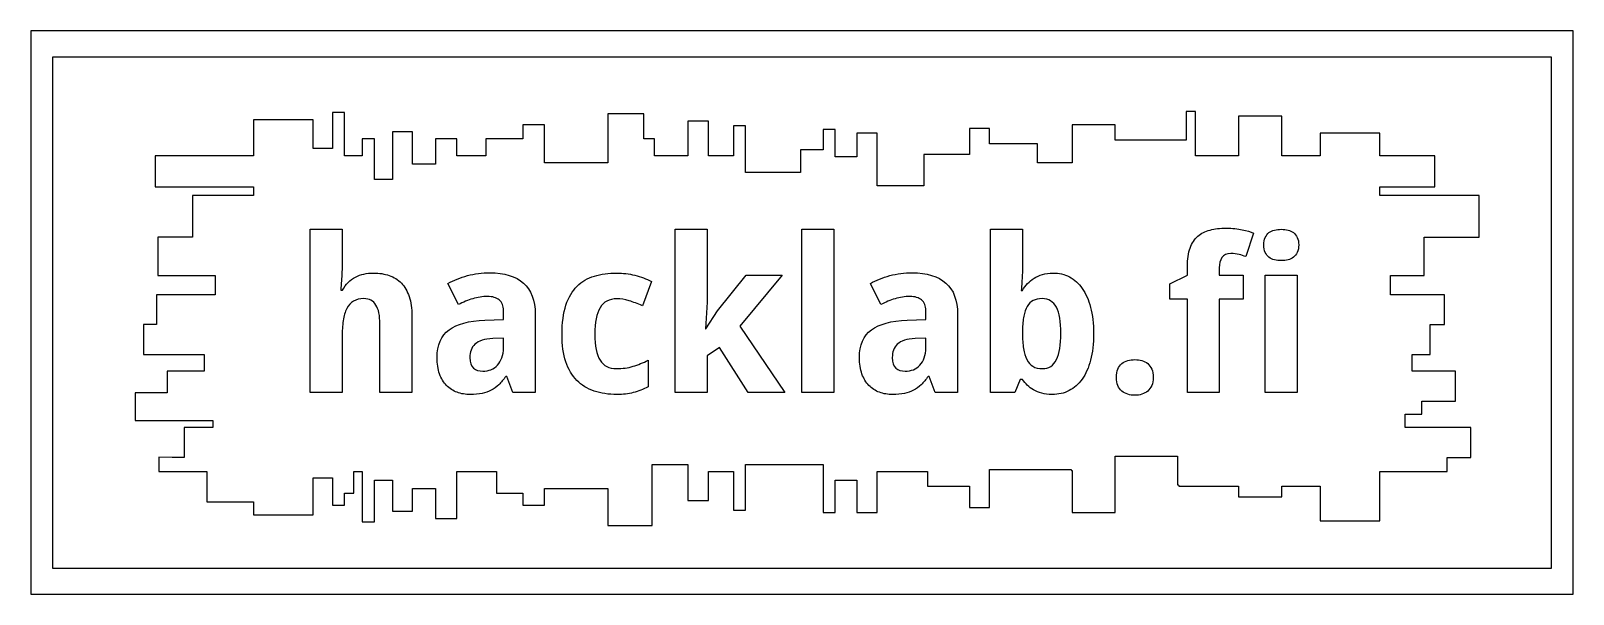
# Model space of a CAD drawing. Extents: x -57 to 5924, y 71 to 2256.
import ezdxf

# ---------------------------------------------------------------- set-up
doc = ezdxf.new("R2010")
doc.units = 0
doc.layers.add('Taso_1', color=7, linetype='CONTINUOUS')

msp = doc.modelspace()

# ---------------------------------------------------------------- linework, layer by layer
at = {"layer": 'Taso_1', "color": 7}
for points in [[(-56.640625, 2255.742342), (-56.640625, 70.639209), (5924.29528, 70.639209), (5924.29528, 2255.742342), (-56.640625, 2255.742342), (-56.640625, 2255.742342)], [(28.346875, 2154.331401), (5839.37032, 2154.331401), (5839.37032, 170.078249), (28.346875, 170.078249), (28.346875, 2154.331401), (28.346875, 2154.331401)], [(4422.97816, 1942.539217), (4422.97816, 1887.023593), (4422.97816, 1831.507969), (4285.8828, 1831.507969), (4148.78592, 1831.507969), (4148.78592, 1861.634529), (4148.78592, 1891.762657), (4065.17504, 1891.762657), (3981.56248, 1891.762657), (3981.56248, 1819.659529), (3981.56248, 1747.557969), (3981.56248, 1743.487657), (3977.5016, 1743.495465), (3912.50784, 1743.495465), (3847.51408, 1743.495465), (3847.51408, 1780.393905), (3847.51408, 1817.290777), (3754.42496, 1817.290777), (3661.3344, 1817.290777), (3661.3344, 1847.417345), (3661.3344, 1877.545465), (3622.0672, 1877.545465), (3582.8, 1877.545465), (3582.8, 1826.768905), (3582.8, 1775.992345), (3494.45, 1775.992345), (3406.0984, 1775.992345), (3406.0984, 1715.400153), (3406.0984, 1654.806401), (3315.7172, 1654.806401), (3225.3344, 1654.806401), (3225.3344, 1757.036089), (3225.3344, 1859.265777), (3185.72968, 1859.265777), (3146.12344, 1859.265777), (3146.12344, 1812.890777), (3146.12344, 1766.514217), (3104.48752, 1766.514217), (3062.85, 1766.514217), (3062.85, 1819.998593), (3062.85, 1873.482969), (3039.49376, 1873.482969), (3016.13592, 1873.482969), (3016.13592, 1833.878281), (3016.13592, 1794.272025), (2972.12968, 1794.272025), (2928.12344, 1794.272025), (2928.12344, 1752.636089), (2928.12344, 1710.998593), (2928.13128, 1706.270465), (2923.38752, 1706.259529), (2819.12656, 1706.259529), (2714.8656, 1706.259529), (2714.8656, 1796.640777), (2714.8656, 1887.023593), (2691.50936, 1887.023593), (2668.1516, 1887.023593), (2668.1516, 1829.137657), (2668.1516, 1771.253281), (2619.40624, 1771.253281), (2570.66096, 1771.253281), (2570.66096, 1838.615777), (2570.66096, 1905.979841), (2531.05624, 1905.979841), (2491.45, 1905.979841), (2491.45, 1838.615777), (2491.45, 1771.253281), (2426.45624, 1771.253281), (2361.46248, 1771.253281), (2361.46248, 1803.750153), (2361.46248, 1836.247033), (2340.81408, 1836.247033), (2320.16408, 1836.247033), (2320.16408, 1884.992345), (2320.16408, 1933.737657), (2250.43128, 1933.737657), (2180.6984, 1933.737657), (2180.6984, 1838.615777), (2180.6984, 1743.495465), (2057.82032, 1743.495465), (1934.94064, 1743.495465), (1934.94064, 1815.259529), (1934.89528, 1891.707969), (1892.95936, 1891.770465), (1851.0016, 1891.778281), (1850.98592, 1861.645465), (1850.98592, 1836.256401), (1779.22184, 1836.256401), (1707.45784, 1836.256401), (1707.45784, 1803.759529), (1707.45784, 1771.262657), (1651.60472, 1771.262657), (1595.75, 1771.262657), (1595.75, 1803.759529), (1595.75, 1836.256401), (1554.11408, 1836.256401), (1512.47656, 1836.256401), (1512.47656, 1787.511089), (1512.47656, 1738.765777), (1468.1328, 1738.765777), (1423.78752, 1738.765777), (1423.78752, 1801.390777), (1423.78752, 1864.014217), (1384.52032, 1864.014217), (1345.25312, 1864.014217), (1345.25312, 1771.262657), (1345.25312, 1678.511089), (1310.38752, 1678.511089), (1275.52032, 1678.511089), (1275.52032, 1757.384529), (1275.52032, 1836.256401), (1252.16408, 1836.256401), (1228.80624, 1836.256401), (1228.80624, 1803.759529), (1228.80624, 1771.262657), (1194.27816, 1771.262657), (1159.7516, 1771.262657), (1159.7516, 1854.875153), (1159.7516, 1938.486089), (1136.39376, 1938.486089), (1113.03592, 1938.486089), (1113.03592, 1868.753281), (1113.03592, 1799.020465), (1075.8, 1799.020465), (1038.56408, 1799.020465), (1038.56408, 1854.536089), (1038.56408, 1910.051713), (922.45624, 1910.051713), (806.34688, 1910.051713), (806.34688, 1840.657969), (806.34688, 1771.262657), (616.104688, 1771.262657), (425.862496, 1771.262657), (425.862496, 1710.670465), (425.862496, 1650.076713), (616.104688, 1650.076713), (806.34688, 1650.076713), (806.34688, 1633.828281), (806.34688, 1617.579841), (688.207816, 1617.579841), (570.067184, 1617.579841), (570.067184, 1536.676713), (570.067184, 1455.772009), (502.704688, 1455.772009), (435.340624, 1455.772009), (435.340624, 1381.300169), (435.340624, 1306.828249), (546.710936, 1306.828249), (658.079688, 1306.828249), (658.079688, 1269.592329), (658.079688, 1232.356409), (544.340624, 1232.356409), (430.60156, 1232.356409), (430.60156, 1174.472009), (430.60156, 1116.586089), (405.214064, 1116.586089), (379.82656, 1116.586089), (379.82656, 1058.701689), (379.82656, 1000.817369), (497.965624, 1000.817369), (616.104688, 1000.817369), (616.104688, 970.350169), (616.092184, 935.767369), (541.971872, 935.829849), (472.57656, 935.829849), (472.57656, 893.853289), (472.57656, 851.878249), (409.953128, 851.878249), (347.329688, 851.878249), (347.329688, 798.393929), (347.329688, 744.909529), (497.946872, 744.911129), (648.582816, 744.911129), (648.582816, 731.032969), (648.582816, 717.153289), (593.067184, 717.153289), (537.553128, 717.153289), (537.553128, 659.268889), (537.553128, 601.382969), (491.17656, 601.382969), (439.9, 601.429849), (440.060936, 571.253289), (440.060936, 545.864249), (532.812496, 545.864249), (625.564064, 545.864249), (625.564064, 487.640809), (625.564064, 429.417369), (715.946872, 429.417369), (806.32816, 429.417369), (806.32816, 404.029849), (806.32816, 378.640809), (922.43752, 378.640809), (1038.54528, 378.640809), (1038.54528, 450.404809), (1038.54528, 522.168889), (1075.78128, 522.168889), (1113.0172, 522.168889), (1113.0172, 469.023609), (1113.0172, 415.876729), (1136.37504, 415.876729), (1159.73128, 415.876729), (1159.73128, 438.895449), (1159.73128, 461.914249), (1178.01096, 461.914249), (1196.29064, 461.914249), (1196.29064, 503.889209), (1196.29064, 545.864249), (1212.53904, 545.864249), (1228.78752, 545.864249), (1228.78752, 448.373609), (1228.78752, 350.882969), (1252.14528, 350.882969), (1275.5016, 350.882969), (1275.5016, 432.125129), (1275.5016, 513.367369), (1310.36872, 513.367369), (1345.2344, 513.367369), (1345.2344, 452.775129), (1345.2344, 392.181369), (1384.5016, 392.181369), (1423.76872, 392.181369), (1423.76872, 436.526729), (1423.76872, 480.870489), (1468.11408, 480.870489), (1512.45784, 480.870489), (1512.45784, 422.647049), (1512.45784, 364.423609), (1554.09528, 364.423609), (1595.73128, 364.423609), (1595.73128, 455.143929), (1595.73128, 545.864249), (1672.2344, 545.864249), (1748.73752, 545.864249), (1748.73752, 503.889209), (1748.73752, 461.914249), (1799.85312, 461.914249), (1850.9672, 461.914249), (1850.9672, 440.926729), (1851.04528, 415.939209), (1892.93904, 415.878249), (1934.90312, 415.925129), (1934.91408, 450.411129), (1934.91408, 480.876729), (2057.79376, 480.876729), (2180.67184, 480.876729), (2180.67184, 408.773609), (2180.67184, 336.672009), (2266.65312, 336.672009), (2352.6344, 336.672009), (2352.6344, 455.150169), (2352.6344, 573.628249), (2422.02968, 573.628249), (2491.42344, 573.628249), (2491.42344, 503.895449), (2491.42344, 434.162649), (2531.02968, 434.162649), (2570.6344, 434.162649), (2570.6344, 490.015769), (2570.6344, 545.870489), (2619.37968, 545.870489), (2668.12496, 545.870489), (2668.12496, 471.398569), (2668.12496, 396.926729), (2691.4828, 396.926729), (2714.83904, 396.926729), (2714.83904, 485.276729), (2714.83904, 573.628249), (2865.47656, 573.628249), (3016.11248, 573.628249), (3016.11248, 480.537689), (3016.11248, 387.447049), (3039.47032, 387.447049), (3062.82656, 387.447049), (3062.82656, 450.411129), (3062.82656, 513.373609), (3104.46408, 513.373609), (3146.1, 513.373609), (3146.1, 450.411129), (3146.1, 387.447049), (3185.70624, 387.447049), (3225.31096, 387.447049), (3225.31096, 466.659529), (3225.31096, 545.870489), (3322.8016, 545.870489), (3420.29216, 545.870489), (3420.29216, 517.773609), (3420.29216, 489.676729), (3501.5344, 489.676729), (3582.77656, 489.676729), (3582.77656, 448.040809), (3582.77656, 406.404809), (3622.04376, 406.404809), (3661.31096, 406.404809), (3661.31096, 480.537689), (3661.31096, 554.670489), (3819.39528, 554.670489), (3977.47816, 554.670489), (3977.47816, 552.301689), (3979.50936, 549.931369), (3981.54064, 549.931369), (3981.54064, 468.689209), (3981.54064, 387.447049), (4065.1516, 387.447049), (4148.76408, 387.447049), (4148.76408, 496.786089), (4148.76408, 606.125129), (4269.61248, 606.125129), (4390.45936, 606.125129), (4390.45936, 550.270489), (4390.45936, 494.417369), (4392.82968, 494.417369), (4395.1984, 492.047049), (4395.1984, 489.676729), (4510.96872, 489.676729), (4626.73904, 489.676729), (4626.73904, 469.028249), (4626.73904, 448.379849), (4710.35, 448.379849), (4793.96248, 448.379849), (4793.96248, 469.028249), (4793.96248, 489.676729), (4868.4344, 489.676729), (4942.90624, 489.676729), (4942.90624, 422.314249), (4942.90624, 354.950169), (5059.0156, 354.950169), (5175.12344, 354.950169), (5175.12344, 450.411129), (5175.12344, 545.870489), (5305.11096, 545.870489), (5435.0984, 545.870489), (5435.0984, 573.628249), (5435.0984, 601.386089), (5481.47504, 601.386089), (5527.85, 601.386089), (5527.85, 659.270489), (5527.85, 717.154809), (5400.23128, 717.154809), (5272.61408, 717.154809), (5272.61408, 742.882969), (5272.61408, 768.609529), (5305.11096, 768.609529), (5337.60784, 768.609529), (5337.60784, 793.997049), (5337.60784, 819.386089), (5400.23128, 819.386089), (5467.6328, 819.447049), (5467.6016, 879.976729), (5467.6016, 935.829849), (5386.35936, 935.829849), (5300.38904, 935.722009), (5300.37816, 970.357929), (5300.37816, 1000.823609), (5335.24376, 1000.823609), (5370.11096, 1000.823609), (5370.11096, 1058.709529), (5370.11096, 1116.593929), (5395.4984, 1116.593929), (5425.58592, 1116.562649), (5425.63128, 1176.848569), (5425.63128, 1232.364249), (5321.0328, 1232.364249), (5216.4328, 1232.364249), (5216.4328, 1269.600169), (5216.4328, 1306.836089), (5281.42656, 1306.836089), (5346.42032, 1306.836089), (5346.40472, 1455.742329), (5560.36096, 1455.773609), (5560.36096, 1536.676713), (5560.36096, 1617.581401), (5367.75, 1617.581401), (5175.13752, 1617.581401), (5175.13752, 1633.829841), (5175.13752, 1650.078281), (5279.3984, 1650.078281), (5388.36872, 1650.068905), (5388.4, 1710.667345), (5388.3844, 1771.284529), (5279.40624, 1771.253281), (5175.14528, 1771.253281), (5175.14528, 1815.259529), (5175.14528, 1859.265777), (5059.03752, 1859.265777), (4942.92816, 1859.265777), (4942.92816, 1815.259529), (4942.92816, 1771.253281), (4868.45624, 1771.253281), (4793.9844, 1771.253281), (4793.9844, 1847.756401), (4793.9844, 1924.259529), (4710.37344, 1924.259529), (4626.76096, 1924.259529), (4626.76096, 1847.756401), (4626.76096, 1771.253281), (4543.48752, 1771.253281), (4460.2156, 1771.253281), (4460.2156, 1856.895465), (4460.2156, 1942.539217), (4441.59688, 1942.539217), (4422.97816, 1942.539217), (4422.97816, 1942.539217)], [(1026.56096, 1485.881369), (1150.58904, 1485.881369), (1150.58904, 1356.973609)], [(1150.58904, 1067.032969), (1150.58904, 853.134489), (1026.56096, 853.134489), (1026.56096, 1485.881369), (1026.56096, 1485.881369)], [(2441.7, 1485.881369), (2565.72816, 1485.881369), (2565.72816, 1203.667369), (2559.22184, 1100.378249), (2560.8484, 1100.378249), (2606.39216, 1169.507929), (2717.40784, 1307.768889), (2857.29528, 1307.768889), (2693.00936, 1110.543929), (2867.8672, 853.134489), (2724.72816, 853.134489), (2614.11872, 1027.993929), (2565.72816, 994.648569), (2565.72816, 853.134489), (2441.7, 853.134489), (2441.7, 1485.881369), (2441.7, 1485.881369)], [(2932.93128, 1485.881369), (3056.95936, 1485.881369), (3056.95936, 853.134489), (2932.93128, 853.134489), (2932.93128, 1485.881369), (2932.93128, 1485.881369)], [(3664.9, 1485.881369), (3788.92816, 1485.881369), (3788.92816, 1338.673609)], [(3788.92816, 903.153289), (3780.38904, 903.153289), (3759.6484, 853.134489), (3664.9, 853.134489), (3664.9, 1485.881369), (3664.9, 1485.881369)], [(4578.2344, 1490.354809), (4578.2344, 1490.354809)], [(4684.77656, 1471.242329), (4655.49688, 1380.151689)], [(4792.53752, 1485.881369), (4792.53752, 1485.881369)], [(1723.55784, 1317.122009), (1723.55784, 1317.122009)], [(2216.00936, 1316.307929), (2216.00936, 1316.307929)], [(3361.53904, 1317.122009), (3361.53904, 1317.122009)], [(4552.20784, 1336.234489), (4552.20784, 1307.768889), (4644.5172, 1307.768889), (4644.5172, 1214.645449), (4552.20784, 1214.645449), (4552.20784, 853.134489), (4428.17968, 853.134489), (4428.17968, 1214.645449), (4359.86248, 1214.645449), (4359.86248, 1274.423609), (4428.17968, 1307.768889), (4428.17968, 1341.114249)], [(1601.15624, 1193.906409), (1560.8984, 1276.050169)], [(2350.61096, 1283.776729), (2314.82496, 1189.434489)], [(3239.13904, 1193.906409), (3198.87968, 1276.050169)], [(4730.32032, 1307.768889), (4854.3484, 1307.768889), (4854.3484, 853.134489), (4730.32032, 853.134489), (4730.32032, 1307.768889), (4730.32032, 1307.768889)], [(1144.89528, 1249.617369), (1151.4016, 1249.617369)], [(3784.0484, 1248.804809), (3788.92816, 1248.804809)], [(3865.37816, 1217.086089), (3865.37816, 1217.086089)], [(1421.01096, 1149.582969), (1421.01096, 853.134489), (1296.9828, 853.134489), (1296.9828, 1118.676729)], [(1703.63128, 1133.723609), (1776.0156, 1136.162649), (1776.0156, 1170.322009)], [(1899.22968, 1156.089209), (1899.22968, 853.134489), (1812.61408, 853.134489), (1788.62184, 914.945449), (1784.96096, 914.945449)], [(3341.61408, 1133.723609), (3413.99688, 1136.162649), (3413.99688, 1170.322009)], [(3537.21248, 1156.089209), (3537.21248, 853.134489), (3450.59528, 853.134489), (3426.60312, 914.945449), (3422.94376, 914.945449)], [(3788.92816, 1095.498569), (3788.92816, 1082.078249)], [(1776.0156, 1063.779849), (1734.94376, 1062.153289)], [(1776.0156, 1026.367369), (1776.0156, 1063.779849), (1776.0156, 1063.779849)], [(3413.99688, 1063.779849), (3372.92656, 1062.153289)], [(3413.99688, 1026.367369), (3413.99688, 1063.779849), (3413.99688, 1063.779849)], [(2337.59688, 977.976729), (2337.59688, 874.687689)], [(4224.85624, 980.415769), (4224.85624, 980.415769)]]:
    msp.add_lwpolyline(points, dxfattribs=at)
for points in [[(4438.75312, 1413.090809), (4445.80168, 1432.338809), (4455.83256, 1447.656169), (4468.84528, 1459.042329)], [(4468.84528, 1459.042329), (4481.85808, 1470.428489), (4497.5824, 1478.425929), (4516.0172, 1483.034489)], [(4516.0172, 1483.034489), (4534.45192, 1487.914329), (4555.19088, 1490.354809), (4578.2344, 1490.354809)], [(4578.2344, 1490.354809), (4603.17552, 1490.354809), (4624.18472, 1488.321369), (4641.26408, 1484.254809)], [(4641.26408, 1484.254809), (4658.34328, 1480.459449), (4672.84816, 1476.122089), (4684.77656, 1471.242329)], [(4725.0344, 1425.290809), (4725.0344, 1436.948089), (4726.796, 1446.571849), (4730.32032, 1454.162649)], [(4730.32032, 1454.162649), (4733.84456, 1462.024569), (4738.58888, 1468.260249), (4744.55312, 1472.868889)], [(4744.55312, 1472.868889), (4750.7884, 1477.748729), (4757.9732, 1481.136889), (4766.10624, 1483.034489)], [(4766.10624, 1483.034489), (4774.51032, 1484.932249), (4783.32008, 1485.881369), (4792.53752, 1485.881369)], [(4792.53752, 1485.881369), (4801.7548, 1485.881369), (4810.43104, 1484.932249), (4818.56408, 1483.034489)], [(4818.56408, 1483.034489), (4826.69704, 1481.136889), (4833.7452, 1477.748729), (4839.70936, 1472.868889)], [(4839.70936, 1472.868889), (4845.94472, 1468.260249), (4850.82416, 1462.024569), (4854.3484, 1454.162649)], [(4854.3484, 1454.162649), (4858.14384, 1446.571849), (4860.04216, 1436.948089), (4860.04216, 1425.290809)], [(4428.17968, 1341.114249), (4428.17968, 1370.121849), (4431.70456, 1394.113849), (4438.75312, 1413.090809)], [(4561.9672, 1376.086089), (4555.4608, 1365.784329), (4552.20784, 1352.500489), (4552.20784, 1336.234489)], [(4596.5328, 1391.945449), (4580.26688, 1391.945449), (4568.74464, 1386.658969), (4561.9672, 1376.086089)], [(4629.0656, 1388.284569), (4619.84824, 1390.724329), (4609.00344, 1391.945449), (4596.5328, 1391.945449)], [(4655.49688, 1380.151689), (4647.0928, 1383.133769), (4638.28304, 1385.844649), (4629.0656, 1388.284569)], [(4730.32032, 1396.418889), (4726.796, 1404.280809), (4725.0344, 1413.904649), (4725.0344, 1425.290809)], [(4744.55312, 1377.306409), (4738.58888, 1382.186169), (4733.84456, 1388.557049), (4730.32032, 1396.418889)], [(4766.10624, 1367.139209), (4757.9732, 1369.308009), (4750.7884, 1372.697689), (4744.55312, 1377.306409)], [(4839.70936, 1377.306409), (4833.7452, 1372.697689), (4826.69704, 1369.308009), (4818.56408, 1367.139209)], [(4854.3484, 1396.418889), (4850.82416, 1388.557049), (4845.94472, 1382.186169), (4839.70936, 1377.306409)], [(4860.04216, 1425.290809), (4860.04216, 1413.904649), (4858.14384, 1404.280809), (4854.3484, 1396.418889)], [(1149.77504, 1320.781369), (1149.2328, 1308.310809), (1148.55544, 1296.788649), (1147.74216, 1286.215769)], [(1150.58904, 1356.973609), (1150.58904, 1345.587449), (1150.31712, 1333.523049), (1149.77504, 1320.781369)], [(1202.2328, 1300.448569), (1222.83632, 1311.021449), (1246.15104, 1316.307929), (1272.17656, 1316.307929)], [(1272.17656, 1316.307929), (1294.67776, 1316.307929), (1315.01136, 1313.054969), (1333.17504, 1306.548569)], [(1636.5344, 1306.142329), (1664.18656, 1313.462009), (1693.19464, 1317.122009), (1723.55784, 1317.122009)], [(1723.55784, 1317.122009), (1780.2176, 1317.122009), (1823.5924, 1303.838169), (1853.6844, 1277.270489)], [(2128.57968, 1304.515769), (2154.87632, 1312.377689), (2184.01968, 1316.307929), (2216.00936, 1316.307929)], [(2216.00936, 1316.307929), (2239.32392, 1316.307929), (2262.50344, 1313.462009), (2285.54688, 1307.768889)], [(3274.5172, 1306.142329), (3302.16936, 1313.462009), (3331.17592, 1317.122009), (3361.53904, 1317.122009)], [(3361.53904, 1317.122009), (3418.19888, 1317.122009), (3461.5752, 1303.838169), (3491.6672, 1277.270489)], [(3788.92816, 1338.673609), (3788.92816, 1329.727289), (3788.65632, 1319.968329), (3788.11408, 1309.395449)], [(3866.5984, 1311.022009), (3878.79792, 1314.546329), (3892.35208, 1316.307929), (3907.26248, 1316.307929)], [(3907.26248, 1316.307929), (3930.57704, 1316.307929), (3951.85816, 1311.293369), (3971.10624, 1301.262649)], [(4792.53752, 1364.292329), (4783.32008, 1364.292329), (4774.51032, 1365.241529), (4766.10624, 1367.139209)], [(4818.56408, 1367.139209), (4810.43104, 1365.241529), (4801.7548, 1364.292329), (4792.53752, 1364.292329)], [(1147.74216, 1286.215769), (1146.65776, 1273.745209), (1145.70856, 1261.545689), (1144.89528, 1249.617369)], [(1151.4016, 1249.617369), (1164.68544, 1273.202969), (1181.62928, 1290.146809), (1202.2328, 1300.448569)], [(1333.17504, 1306.548569), (1351.60968, 1300.313289), (1367.33248, 1290.419209), (1380.34528, 1276.864249)], [(1380.34528, 1276.864249), (1393.35808, 1263.309289), (1403.38888, 1245.958409), (1410.43752, 1224.812649)], [(1560.8984, 1276.050169), (1583.6708, 1288.791849), (1608.88224, 1298.822649), (1636.5344, 1306.142329)], [(1853.6844, 1277.270489), (1884.04744, 1250.702729), (1899.22968, 1210.309129), (1899.22968, 1156.089209)], [(2018.37816, 1191.467369), (2028.67992, 1222.101529), (2043.04808, 1246.635689), (2061.4828, 1265.070489)], [(2061.4828, 1265.070489), (2080.18864, 1283.505209), (2102.55416, 1296.653929), (2128.57968, 1304.515769)], [(2285.54688, 1307.768889), (2308.59032, 1302.075849), (2330.27848, 1294.078489), (2350.61096, 1283.776729)], [(3198.87968, 1276.050169), (3221.65208, 1288.791849), (3246.86512, 1298.822649), (3274.5172, 1306.142329)], [(3491.6672, 1277.270489), (3522.03032, 1250.702729), (3537.21248, 1210.309129), (3537.21248, 1156.089209)], [(3786.48752, 1280.523609), (3785.67416, 1269.950729), (3784.86168, 1259.377689), (3784.0484, 1248.804809)], [(3788.11408, 1309.395449), (3787.57176, 1299.093689), (3787.0296, 1289.469849), (3786.48752, 1280.523609)], [(3788.92816, 1248.804809), (3794.6212, 1258.293289), (3801.12712, 1267.103129), (3808.44688, 1275.236089)], [(3808.44688, 1275.236089), (3815.76648, 1283.369049), (3824.17088, 1290.418809), (3833.65936, 1296.382969)], [(3833.65936, 1296.382969), (3843.41896, 1302.618249), (3854.39896, 1307.497769), (3866.5984, 1311.022009)], [(3971.10624, 1301.262649), (3990.35432, 1291.232009), (4006.89112, 1276.321689), (4020.7172, 1256.531369)], [(4020.7172, 1256.531369), (4034.5432, 1236.741129), (4045.25296, 1212.207049), (4052.84376, 1182.928249)], [(1194.50624, 1207.326729), (1183.66232, 1200.820329), (1174.98768, 1191.196489), (1168.48128, 1178.454809)], [(1234.7656, 1217.086089), (1218.7708, 1217.086089), (1205.35024, 1213.833129), (1194.50624, 1207.326729)], [(1281.52968, 1192.279849), (1271.49904, 1208.816889), (1255.91144, 1217.086089), (1234.7656, 1217.086089)], [(1410.43752, 1224.812649), (1417.48608, 1203.938009), (1421.01096, 1178.861689), (1421.01096, 1149.582969)], [(1656.8672, 1216.679849), (1638.4324, 1210.986729), (1619.86208, 1203.394889), (1601.15624, 1193.906409)], [(1714.20472, 1225.218889), (1694.68552, 1225.218889), (1675.57304, 1222.372969), (1656.8672, 1216.679849)], [(1759.7484, 1211.800169), (1748.90448, 1220.746409), (1733.72384, 1225.218889), (1714.20472, 1225.218889)], [(1776.0156, 1170.322009), (1776.0156, 1189.027929), (1770.5924, 1202.853849), (1759.7484, 1211.800169)], [(2216.00936, 1216.272009), (2185.91736, 1216.272009), (2164.094, 1204.751449), (2150.53904, 1181.707929)], [(2263.18128, 1208.547049), (2246.64416, 1213.697929), (2230.91992, 1216.272009), (2216.00936, 1216.272009)], [(2314.82496, 1189.434489), (2296.93256, 1197.296409), (2279.71824, 1203.667209), (2263.18128, 1208.547049)], [(3294.85, 1216.679849), (3276.4152, 1210.986729), (3257.84496, 1203.394889), (3239.13904, 1193.906409)], [(3352.18752, 1225.218889), (3332.66832, 1225.218889), (3313.55584, 1222.372969), (3294.85, 1216.679849)], [(3397.73128, 1211.800169), (3386.88728, 1220.746409), (3371.70664, 1225.218889), (3352.18752, 1225.218889)], [(3413.99688, 1170.322009), (3413.99688, 1189.027929), (3408.5752, 1202.853849), (3397.73128, 1211.800169)], [(3830, 1209.359529), (3820.51144, 1204.479769), (3812.7844, 1197.024569), (3806.82032, 1186.993929)], [(3865.37816, 1217.086089), (3851.55208, 1217.086089), (3839.7596, 1214.510409), (3830, 1209.359529)], [(3920.27504, 1183.334489), (3908.8888, 1205.835769), (3890.59032, 1217.086089), (3865.37816, 1217.086089)], [(1168.48128, 1178.454809), (1161.97488, 1165.713209), (1157.36576, 1149.988809), (1154.65472, 1131.282969)], [(1296.9828, 1118.676729), (1296.9828, 1151.479769), (1291.83144, 1176.013849), (1281.52968, 1192.279849)], [(2003.33128, 1078.012649), (2003.33128, 1123.286249), (2008.34744, 1161.104249), (2018.37816, 1191.467369)], [(2150.53904, 1181.707929), (2136.98408, 1158.935609), (2130.20624, 1124.640969), (2130.20624, 1078.825129)], [(3793.80784, 1148.768889), (3791.0968, 1133.587369), (3789.47032, 1115.831049), (3788.92816, 1095.498569)], [(3806.82032, 1186.993929), (3800.85608, 1176.963209), (3796.5188, 1164.221609), (3793.80784, 1148.768889)], [(3937.76096, 1082.892329), (3937.76096, 1127.623689), (3931.93216, 1161.104489), (3920.27504, 1183.334489)], [(4052.84376, 1182.928249), (4060.7056, 1153.649529), (4064.63592, 1119.761929), (4064.63592, 1081.265769)], [(1154.65472, 1131.282969), (1151.94368, 1112.577129), (1150.58904, 1091.160809), (1150.58904, 1067.032969)], [(1518.60624, 988.956409), (1518.60624, 1037.212089), (1534.05872, 1072.726249), (1564.96408, 1095.498569)], [(1564.96408, 1095.498569), (1595.86936, 1118.542009), (1642.0916, 1131.283689), (1703.63128, 1133.723609)], [(2017.97184, 972.282969), (2008.21224, 1001.832809), (2003.33128, 1037.076649), (2003.33128, 1078.012649)], [(2130.20624, 1078.825129), (2130.20624, 1033.280489), (2136.98408, 999.664729), (2150.53904, 977.976729)], [(3156.58904, 988.956409), (3156.58904, 1037.212089), (3172.04152, 1072.726249), (3202.94688, 1095.498569)], [(3202.94688, 1095.498569), (3233.85216, 1118.542009), (3280.0744, 1131.283689), (3341.61408, 1133.723609)], [(3788.92816, 1082.078249), (3788.92816, 1060.119209), (3790.1476, 1040.599689), (3792.58752, 1023.520489)], [(3920.27504, 980.415769), (3931.93216, 1004.001449), (3937.76096, 1038.160889), (3937.76096, 1082.892329)], [(4064.63592, 1081.265769), (4064.63592, 1042.227529), (4060.7056, 1007.932809), (4052.84376, 978.382969)], [(1650.36096, 1017.422009), (1647.37888, 1008.746889), (1645.88752, 998.986329), (1645.88752, 988.142329)], [(1665.40624, 1040.193929), (1658.62872, 1033.958649), (1653.61416, 1026.368329), (1650.36096, 1017.422009)], [(1693.05936, 1055.647049), (1681.67328, 1051.851609), (1672.4548, 1046.700249), (1665.40624, 1040.193929)], [(1734.94376, 1062.153289), (1718.40672, 1061.611049), (1704.4456, 1059.442329), (1693.05936, 1055.647049)], [(1769.9156, 987.329849), (1773.98208, 998.716009), (1776.0156, 1011.727929), (1776.0156, 1026.367369)], [(3288.34216, 1017.422009), (3285.36008, 1008.746889), (3283.87032, 998.986329), (3283.87032, 988.142329)], [(3303.38904, 1040.193929), (3296.6116, 1033.958649), (3291.59544, 1026.368329), (3288.34216, 1017.422009)], [(3331.04064, 1055.647049), (3319.65448, 1051.851609), (3310.43768, 1046.700249), (3303.38904, 1040.193929)], [(3372.92656, 1062.153289), (3356.38952, 1061.611049), (3342.4268, 1059.442329), (3331.04064, 1055.647049)], [(3407.8984, 987.329849), (3411.96496, 998.716009), (3413.99688, 1011.727929), (3413.99688, 1026.367369)], [(3792.58752, 1023.520489), (3795.29848, 1006.441209), (3799.63576, 992.072969), (3805.6, 980.415769)], [(1528.3656, 924.704809), (1521.8592, 942.868489), (1518.60624, 964.286329), (1518.60624, 988.956409)], [(1645.88752, 988.142329), (1645.88752, 969.165369), (1650.49664, 955.611289), (1659.71408, 947.478249)], [(1727.62344, 941.378249), (1737.38304, 945.444809), (1745.78736, 951.273449), (1752.83592, 958.864249)], [(1752.83592, 958.864249), (1760.15568, 966.726169), (1765.84912, 976.214729), (1769.9156, 987.329849)], [(2060.66872, 899.900169), (2042.234, 918.877129), (2028.00248, 943.004249), (2017.97184, 972.282969)], [(2150.53904, 977.976729), (2164.094, 956.288809), (2185.37512, 945.443929), (2214.3828, 945.443929)], [(2278.6328, 954.390809), (2297.88088, 960.626089), (2317.53552, 968.488249), (2337.59688, 977.976729)], [(3166.3484, 924.704809), (3159.842, 942.868489), (3156.58904, 964.286329), (3156.58904, 988.956409)], [(3283.87032, 988.142329), (3283.87032, 969.165369), (3288.47792, 955.611289), (3297.69528, 947.478249)], [(3365.60624, 941.378249), (3375.36584, 945.444809), (3383.77016, 951.273449), (3390.81872, 958.864249)], [(3390.81872, 958.864249), (3398.1384, 966.726169), (3403.832, 976.214729), (3407.8984, 987.329849)], [(3805.6, 980.415769), (3811.56424, 969.029529), (3819.4264, 960.354889), (3829.18592, 954.390809)], [(3866.19064, 945.443929), (3890.86056, 945.443929), (3908.8888, 957.101209), (3920.27504, 980.415769)], [(4052.84376, 978.382969), (4045.25296, 949.104249), (4034.40808, 924.570089), (4020.31096, 904.779849)], [(4158.57184, 943.411129), (4162.36728, 952.357369), (4167.51872, 959.542249), (4174.02496, 964.964249)], [(4174.02496, 964.964249), (4180.53136, 970.386249), (4188.12168, 974.316489), (4196.79688, 976.756409)], [(4196.79688, 976.756409), (4205.472, 979.196329), (4214.82552, 980.415769), (4224.85624, 980.415769)], [(4224.85624, 980.415769), (4234.34464, 980.415769), (4243.29112, 979.196329), (4251.69528, 976.756409)], [(4251.69528, 976.756409), (4260.37048, 974.316489), (4267.9608, 970.386249), (4274.4672, 964.964249)], [(4274.4672, 964.964249), (4280.97352, 959.542249), (4286.12488, 952.357369), (4289.92032, 943.411129)], [(1555.20472, 879.973609), (1543.81856, 891.902009), (1534.872, 906.812249), (1528.3656, 924.704809)], [(1659.71408, 947.478249), (1668.93144, 939.616329), (1680.99424, 935.684489), (1695.90472, 935.684569)], [(1695.90472, 935.684569), (1707.2908, 935.684489), (1717.86384, 937.582889), (1727.62344, 941.378249)], [(1784.96096, 914.945449), (1776.01472, 902.746009), (1767.06816, 892.172969), (1758.12184, 883.226729)], [(2127.7672, 858.422009), (2101.74168, 867.368329), (2079.37464, 881.194329), (2060.66872, 899.900169)], [(2214.3828, 945.443929), (2237.9684, 945.443929), (2259.38472, 948.426569), (2278.6328, 954.390809)], [(3193.18752, 879.973609), (3181.80136, 891.902009), (3172.8548, 906.812249), (3166.3484, 924.704809)], [(3297.69528, 947.478249), (3306.91272, 939.616329), (3318.97704, 935.684489), (3333.88752, 935.684569)], [(3333.88752, 935.684569), (3345.2736, 935.684489), (3355.84664, 937.582889), (3365.60624, 941.378249)], [(3422.94376, 914.945449), (3413.99752, 902.746009), (3405.05096, 892.172969), (3396.10472, 883.226729)], [(3807.6344, 881.193929), (3800.8568, 888.242489), (3794.6212, 895.562489), (3788.92816, 903.153289)], [(3829.18592, 954.390809), (3839.21656, 948.426569), (3851.5512, 945.443929), (3866.19064, 945.443929)], [(4020.31096, 904.779849), (4006.21384, 884.989609), (3989.27, 870.079289), (3969.47968, 860.048569)], [(4153.28592, 911.286089), (4153.28592, 924.027769), (4155.0476, 934.735929), (4158.57184, 943.411129)], [(4158.57184, 879.973609), (4155.0476, 888.648809), (4153.28592, 899.086649), (4153.28592, 911.286089)], [(4289.92032, 943.411129), (4293.71568, 934.735929), (4295.61248, 924.027769), (4295.61248, 911.286089)], [(4295.61248, 911.286089), (4295.61248, 899.086649), (4293.71568, 888.648809), (4289.92032, 879.973609)], [(1596.27656, 853.542329), (1580.5528, 859.506569), (1566.862, 868.316409), (1555.20472, 879.973609)], [(1647.51408, 845.001689), (1629.07936, 845.001689), (1612.00032, 847.849289), (1596.27656, 853.542329)], [(1693.05936, 849.068889), (1680.04672, 846.357929), (1664.86448, 845.001689), (1647.51408, 845.001689)], [(1728.84376, 861.675129), (1718.27088, 855.982009), (1706.34328, 851.779849), (1693.05936, 849.068889)], [(1758.12184, 883.226729), (1749.1756, 874.551529), (1739.41664, 867.368249), (1728.84376, 861.675129)], [(2216.00936, 845.001689), (2183.47752, 845.001689), (2154.06384, 849.475769), (2127.7672, 858.422009)], [(2249.35472, 847.036089), (2239.05296, 845.680649), (2227.93784, 845.001689), (2216.00936, 845.001689)], [(2279.44688, 852.322009), (2269.95848, 849.882169), (2259.9276, 848.120569), (2249.35472, 847.036089)], [(2308.31872, 861.675129), (2298.83024, 857.879689), (2289.20648, 854.761929), (2279.44688, 852.322009)], [(2337.59688, 874.687689), (2327.56624, 869.807849), (2317.80728, 865.470489), (2308.31872, 861.675129)], [(3234.25936, 853.542329), (3218.5356, 859.506569), (3204.8448, 868.316409), (3193.18752, 879.973609)], [(3285.49688, 845.001689), (3267.06208, 845.001689), (3249.98312, 847.849289), (3234.25936, 853.542329)], [(3331.04064, 849.068889), (3318.02792, 846.357929), (3302.84728, 845.001689), (3285.49688, 845.001689)], [(3366.82656, 861.675129), (3356.25368, 855.982009), (3344.32448, 851.779849), (3331.04064, 849.068889)], [(3396.10472, 883.226729), (3387.15832, 874.551529), (3377.39936, 867.368249), (3366.82656, 861.675129)], [(3832.0328, 862.895449), (3822.81536, 868.317449), (3814.68288, 874.416409), (3807.6344, 881.193929)], [(3863.34528, 849.881369), (3851.68816, 853.134569), (3841.25016, 857.473449), (3832.0328, 862.895449)], [(3904.00936, 845.001689), (3888.82776, 845.001689), (3875.27376, 846.628249), (3863.34528, 849.881369)], [(3969.47968, 860.048569), (3949.68944, 850.017929), (3927.86608, 845.001689), (3904.00936, 845.001689)], [(4174.02496, 858.422009), (4167.51872, 864.115129), (4162.36728, 871.298409), (4158.57184, 879.973609)], [(4196.79688, 846.222009), (4188.12168, 848.661929), (4180.53136, 852.728969), (4174.02496, 858.422009)], [(4224.85624, 842.154809), (4214.82552, 842.154809), (4205.472, 843.511049), (4196.79688, 846.222009)], [(4251.69528, 846.222009), (4243.29112, 843.511049), (4234.34464, 842.154809), (4224.85624, 842.154809)], [(4274.4672, 858.422009), (4267.9608, 852.728969), (4260.37048, 848.661929), (4251.69528, 846.222009)], [(4289.92032, 879.973609), (4286.12488, 871.298409), (4280.97352, 864.115129), (4274.4672, 858.422009)]]:
    msp.add_open_spline(points, degree=3, dxfattribs=at)

doc.saveas('drawing.dxf')
